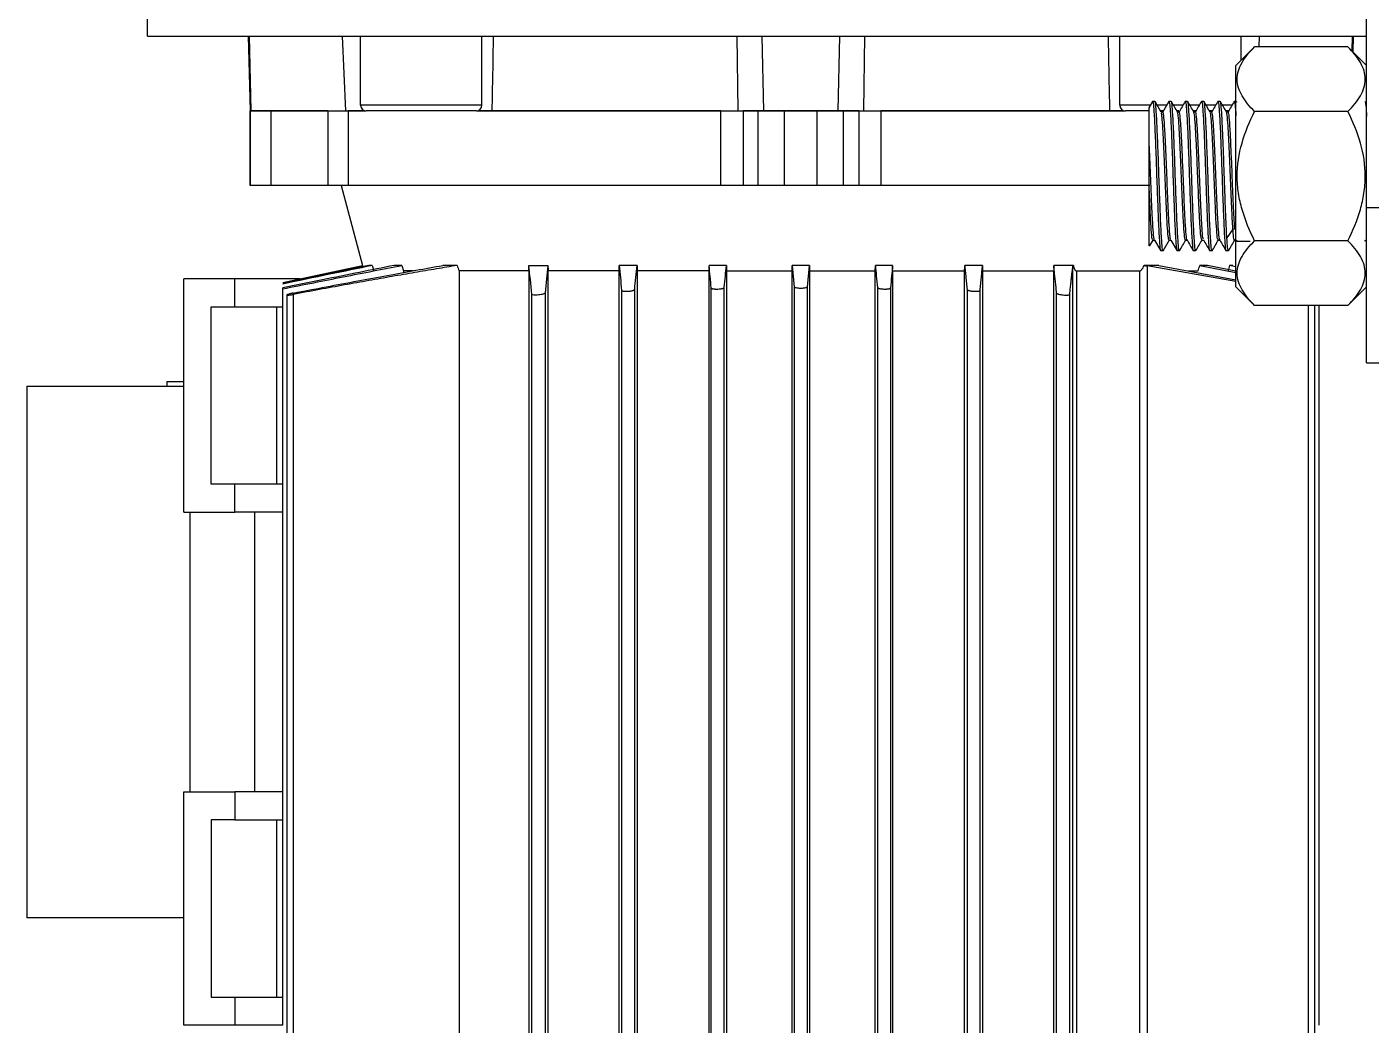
# Model space of a CAD drawing. Header units: millimetres. Extents: x 2 to 418, y 2 to 295.
# Drawn here: x 118.94 to 128.54, y 265.19 to 272.32 of the extents above; entities that cross this region are included whole.
import ezdxf

# ---------------------------------------------------------------- set-up
doc = ezdxf.new("R2010")
doc.units = ezdxf.units.MM

msp = doc.modelspace()

# ---------------------------------------------------------------- linework, layer by layer
at = {"color": 7, "linetype": 'Continuous', "lineweight": 25}
for p, q in [((128.50848, 271.03078), (128.50848, 276.63435)), ((119.80181, 272.25731), (119.80181, 272.92398)), ((119.80181, 272.25731), (128.50848, 272.25731)), ((120.52118, 272.25731), (120.53514, 271.72398)), ((120.54419, 271.72398), (120.53095, 272.25731)), ((121.19332, 272.25731), (121.21566, 271.72398)), ((121.32457, 271.76398), (121.32457, 272.25731)), ((122.19123, 271.76398), (122.19123, 272.25731)), ((124.02189, 271.72398), (124.01342, 272.25731)), ((124.1909, 272.25731), (124.20181, 271.72398)), ((124.73514, 271.72398), (124.74605, 272.25731)), ((124.92353, 272.25731), (124.91506, 271.72398)), ((126.74572, 271.76398), (126.74572, 272.25731)), ((127.61239, 272.08498), (127.61239, 272.25731)), ((127.74044, 272.18107), (127.74363, 272.25731)), ((128.406, 272.25731), (128.40341, 272.1528)), ((128.41279, 272.14342), (128.41578, 272.25731)), ((127.57514, 272.04774), (127.70848, 272.18107)), ((128.37514, 272.18107), (127.70848, 272.18107)), ((128.37514, 272.18107), (128.50848, 272.04774)), ((127.57514, 270.46688), (127.57514, 272.04774)), ((122.19123, 271.76398), (121.32457, 271.76398)), ((126.97944, 271.79037), (126.95312, 271.74487)), ((126.97892, 271.78442), (126.9802, 271.79064)), ((126.99681, 271.79064), (126.98014, 271.79064)), ((127.04185, 271.71376), (126.99759, 271.79023)), ((127.09617, 271.79004), (127.05167, 271.71318)), ((127.09556, 271.78369), (127.09681, 271.79064)), ((127.11348, 271.79064), (127.09681, 271.79064)), ((127.21255, 271.78644), (127.21348, 271.79064)), ((127.23014, 271.79064), (127.21348, 271.79064)), ((127.32881, 271.78325), (127.33014, 271.79064)), ((127.34681, 271.79064), (127.33014, 271.79064)), ((127.44567, 271.78432), (127.44681, 271.79064)), ((127.46348, 271.79064), (127.44681, 271.79064)), ((127.56252, 271.78531), (127.56348, 271.79064)), ((127.57514, 271.79064), (127.56348, 271.79064)), ((127.58149, 271.78315), (127.58014, 271.79064)), ((120.53514, 271.72398), (120.53514, 271.19031)), ((120.53514, 271.72398), (120.54419, 271.72398)), ((120.53689, 271.19064), (120.53689, 271.72398)), ((120.54419, 271.72398), (121.09005, 271.72398)), ((120.68504, 271.19064), (120.68504, 271.72398)), ((121.09005, 271.72398), (120.68504, 271.72398)), ((121.09005, 271.72398), (121.09005, 271.19064)), ((121.10171, 271.72398), (121.21566, 271.72398)), ((121.23523, 271.72398), (121.36457, 271.72398)), ((121.23523, 271.72398), (121.23523, 271.19064)), ((121.34503, 271.72398), (121.23523, 271.72398)), ((122.15123, 271.72398), (121.36457, 271.72398)), ((122.15123, 271.72398), (122.26139, 271.72398)), ((122.26139, 271.72398), (124.02189, 271.72398)), ((123.89716, 271.19064), (123.89716, 271.72398)), ((124.05555, 271.72398), (124.20181, 271.72398)), ((124.05555, 271.72398), (124.05555, 271.19064)), ((124.16407, 271.72398), (124.05555, 271.72398)), ((124.16407, 271.19064), (124.16407, 271.72398)), ((124.20181, 271.72398), (124.73514, 271.72398)), ((124.3513, 271.19064), (124.3513, 271.72398)), ((124.58566, 271.19064), (124.58566, 271.72398)), ((124.73514, 271.72398), (124.8814, 271.72398)), ((124.77288, 271.19064), (124.77288, 271.72398)), ((124.8814, 271.72398), (124.77288, 271.72398)), ((124.8814, 271.72398), (124.8814, 271.19064)), ((124.91506, 271.72398), (126.67556, 271.72398)), ((125.03979, 271.72398), (125.03979, 271.19064)), ((126.67556, 271.72398), (126.78572, 271.72398)), ((126.95054, 271.72398), (126.78572, 271.72398)), ((127.05879, 271.72398), (127.03487, 271.72398)), ((127.0539, 271.71547), (127.04085, 271.71547)), ((127.16805, 271.72398), (127.15213, 271.72398)), ((127.17026, 271.71551), (127.15749, 271.71551)), ((127.29206, 271.72398), (127.27055, 271.72398)), ((127.28695, 271.71557), (127.27413, 271.71557)), ((127.40717, 271.72398), (127.39015, 271.72398)), ((127.40371, 271.71557), (127.39078, 271.71557)), ((127.52847, 271.72398), (127.50591, 271.72398)), ((127.52025, 271.71551), (127.50748, 271.71551)), ((128.37514, 271.71919), (127.70848, 271.71919)), ((121.09005, 271.19064), (120.68504, 271.19064)), ((121.18514, 271.19064), (121.33832, 270.61898)), ((123.89716, 271.19064), (121.23523, 271.19064)), ((124.16407, 271.19064), (124.05555, 271.19064)), ((124.8814, 271.19064), (124.77288, 271.19064)), ((126.95995, 271.19064), (125.03979, 271.19064)), ((128.90848, 271.03078), (128.50848, 271.03078)), ((128.50848, 269.92398), (128.50848, 271.03078)), ((126.95838, 270.75742), (126.98347, 270.80079)), ((126.98157, 270.79903), (126.99467, 270.79903)), ((126.99358, 270.80091), (127.0381, 270.72403)), ((127.05602, 270.72463), (127.10021, 270.80099)), ((127.09828, 270.79916), (127.1112, 270.79916)), ((127.11024, 270.80081), (127.1547, 270.72397)), ((127.21499, 270.79907), (127.22782, 270.79907)), ((127.33163, 270.79903), (127.34451, 270.79903)), ((127.3333, 270.80313), (127.33255, 270.79941)), ((127.44826, 270.79907), (127.46115, 270.79907)), ((127.55403, 270.87867), (127.51069, 270.81665)), ((127.56737, 270.879), (127.55403, 270.879)), ((127.57811, 270.80016), (127.58362, 270.79064)), ((128.37514, 270.79543), (127.70848, 270.79543)), ((128.4949, 270.79173), (128.50039, 270.80122)), ((127.05514, 270.72398), (127.03848, 270.72398)), ((127.05637, 270.72922), (127.05514, 270.72398)), ((127.17181, 270.72398), (127.15514, 270.72398)), ((127.17277, 270.72933), (127.17181, 270.72398)), ((127.28848, 270.72398), (127.27181, 270.72398)), ((127.2898, 270.73135), (127.28848, 270.72398)), ((127.40514, 270.72398), (127.38848, 270.72398)), ((127.40623, 270.73003), (127.40514, 270.72398)), ((127.52181, 270.72398), (127.50514, 270.72398)), ((127.52273, 270.72911), (127.52181, 270.72398)), ((127.67697, 270.79064), (127.58333, 270.79064)), ((120.76838, 270.49784), (121.33832, 270.61898)), ((120.76872, 270.49784), (121.33891, 270.61898)), ((121.40764, 270.61898), (121.41808, 270.58108)), ((121.62004, 270.61898), (121.63131, 270.58108)), ((122.5255, 270.61898), (122.66277, 270.61898)), ((123.17045, 270.58108), (123.17067, 270.61898)), ((123.29854, 270.61898), (123.29875, 270.58108)), ((123.81315, 270.58108), (123.81335, 270.61898)), ((123.93647, 270.61898), (123.93667, 270.58108)), ((124.40739, 270.58108), (124.40759, 270.61898)), ((124.40759, 270.61898), (124.42182, 270.46501)), ((124.51513, 270.46501), (124.52937, 270.61898)), ((124.52937, 270.61898), (124.52957, 270.58108)), ((125.00028, 270.58108), (125.00048, 270.61898)), ((125.12381, 270.58108), (125.1236, 270.61898)), ((126.27418, 270.61898), (126.27394, 270.58108)), ((126.4111, 264.45067), (126.4111, 270.61603)), ((127.57514, 270.50395), (126.94056, 270.61603)), ((127.02529, 270.61898), (127.57514, 270.51733)), ((127.31691, 270.61898), (127.57514, 270.56836)), ((127.57514, 270.57801), (127.37177, 270.61898)), ((127.52931, 270.61898), (127.51888, 270.58108)), ((127.57514, 270.60945), (127.52931, 270.61898)), ((120.06166, 268.85731), (120.06166, 270.52398)), ((120.42683, 270.52398), (120.06166, 270.52398)), ((120.42683, 270.32398), (120.42683, 270.52398)), ((120.89135, 270.52398), (120.42683, 270.52398)), ((121.70002, 270.58108), (121.63131, 270.58108)), ((121.63131, 270.58108), (121.63131, 270.56715)), ((122.52524, 270.58108), (122.02753, 270.58108)), ((122.02753, 270.58108), (122.02753, 264.17622)), ((122.52524, 270.58108), (122.52524, 264.45067)), ((122.66301, 264.12398), (122.66301, 270.58108)), ((123.17045, 270.58108), (122.66301, 270.58108)), ((123.17045, 264.12398), (123.17045, 270.58108)), ((123.29875, 270.58108), (123.29875, 264.12398)), ((123.81315, 270.58108), (123.29875, 270.58108)), ((123.81315, 264.12398), (123.81315, 270.58108)), ((123.93667, 270.58108), (123.93667, 264.12398)), ((123.93667, 270.58108), (124.40739, 270.58108)), ((124.40739, 264.12398), (124.40739, 270.58108)), ((124.52957, 270.58108), (124.52956, 264.12398)), ((124.52957, 270.58108), (125.00028, 270.58108)), ((125.00028, 264.12398), (125.00028, 270.58108)), ((125.12381, 270.58108), (125.12381, 264.12398)), ((125.12381, 270.58108), (125.6382, 270.58108)), ((125.6382, 264.12398), (125.6382, 270.58108)), ((125.7665, 270.58108), (125.7665, 264.12398)), ((125.7665, 270.58108), (126.27394, 270.58108)), ((126.27394, 264.12398), (126.27394, 270.58108)), ((126.43572, 270.58108), (126.89012, 270.58108)), ((127.23693, 270.58108), (127.30565, 270.58108)), ((120.76872, 270.49784), (120.76838, 270.49784)), ((120.76848, 265.19064), (120.76848, 270.45205)), ((120.79819, 270.40845), (120.79819, 264.12398)), ((122.54849, 264.12398), (122.54849, 270.41248)), ((122.6418, 270.42159), (122.6418, 264.12398)), ((123.18849, 270.44097), (123.18849, 264.12398)), ((123.2818, 264.12398), (123.2818, 270.44715)), ((125.65515, 270.44715), (125.65515, 264.12398)), ((125.74847, 264.12398), (125.74847, 270.44097)), ((126.29515, 264.12398), (126.29515, 270.42159)), ((126.38847, 264.12398), (126.38847, 270.41248)), ((127.57514, 270.46688), (127.70848, 270.33355)), ((128.37514, 270.33355), (128.50848, 270.46688)), ((120.25736, 269.05731), (120.25736, 270.32398)), ((120.25736, 270.32398), (120.42683, 270.32398)), ((120.42683, 270.32398), (120.76848, 270.32398)), ((120.7272, 269.05731), (120.7272, 270.32398)), ((128.37514, 270.33355), (127.70848, 270.33355)), ((128.13876, 264.12398), (128.13876, 270.33355)), ((128.16848, 270.33355), (128.16848, 265.19064)), ((128.50848, 269.92398), (128.90848, 269.92398)), ((118.9416, 269.75731), (118.9416, 265.95731)), ((118.9416, 269.75731), (120.06166, 269.75731)), ((119.9416, 269.79064), (119.9416, 269.75731)), ((119.9416, 269.79064), (120.06166, 269.79064)), ((120.42683, 269.05731), (120.25736, 269.05731)), ((120.42683, 268.85731), (120.42683, 269.05731)), ((120.76848, 269.05731), (120.42683, 269.05731)), ((120.06166, 268.85731), (120.42683, 268.85731)), ((120.76848, 268.85731), (120.42683, 268.85731)), ((120.56882, 266.85731), (120.56882, 268.85731)), ((120.06166, 265.19064), (120.06166, 266.85731)), ((120.06166, 266.85731), (120.42683, 266.85731)), ((120.42683, 266.85731), (120.42683, 266.65731)), ((120.76848, 266.85731), (120.42683, 266.85731)), ((120.42683, 266.65731), (120.25736, 266.65731)), ((120.25736, 266.65731), (120.25736, 265.39064)), ((120.42683, 266.65731), (120.76848, 266.65731)), ((120.7272, 265.39064), (120.7272, 266.65731)), ((120.06166, 265.95731), (118.9416, 265.95731)), ((120.25736, 265.39064), (120.42683, 265.39064)), ((120.42683, 265.39064), (120.42683, 265.19064)), ((120.42683, 265.39064), (120.76848, 265.39064)), ((120.42683, 265.19064), (120.06166, 265.19064)), ((120.76848, 265.19064), (120.42683, 265.19064))]:
    msp.add_line(p, q, dxfattribs=at)
at = {"color": 8, "linetype": 'Continuous', "lineweight": 25}
for p, q in [((126.96062, 271.76398), (126.74572, 271.76398)), ((127.07909, 271.76398), (127.01197, 271.76398)), ((127.1982, 271.76398), (127.12833, 271.76398)), ((127.315, 271.76398), (127.24755, 271.76398)), ((127.43517, 271.76398), (127.36545, 271.76398)), ((127.55376, 271.76398), (127.47959, 271.76398)), ((126.94056, 270.61603), (126.94056, 264.16488)), ((126.43572, 270.58108), (126.43572, 264.37737)), ((126.89012, 264.18324), (126.89012, 270.58108)), ((120.84394, 270.41248), (120.84394, 264.12398)), ((123.82849, 264.12398), (123.82849, 270.45862)), ((123.9218, 264.12398), (123.9218, 270.46166)), ((124.42182, 270.46501), (124.42182, 264.12398)), ((124.51513, 264.12398), (124.51513, 270.46501)), ((125.01515, 270.46166), (125.01515, 264.12398)), ((125.10847, 270.45862), (125.10847, 264.12398)), ((128.09301, 264.12398), (128.09301, 270.33355)), ((120.10823, 266.85731), (120.10826, 268.85731))]:
    msp.add_line(p, q, dxfattribs=at)
at = {"color": 7, "linetype": 'Continuous', "lineweight": 25}
for centre, start, end in [((121.36457, 271.76398), 180, 270), ((122.15123, 271.76398), 270, 0), ((126.78572, 271.76398), 180, 270)]:
    msp.add_arc(centre, 0.04, start, end, dxfattribs=at)
for points in [[(122.27157, 272.25731), (122.26916, 272.07944), (122.26598, 271.90164), (122.26139, 271.72398)], [(126.67556, 271.72398), (126.67097, 271.90164), (126.66779, 272.07944), (126.66538, 272.25731)], [(128.49681, 271.79064), (128.49774, 271.79064), (128.49866, 271.78865), (128.49959, 271.78469)], [(124.58566, 271.72398), (124.50756, 271.72398), (124.42939, 271.72398), (124.3513, 271.72398)], [(121.33891, 270.61898), (121.33852, 270.61898), (121.33832, 270.61898), (121.33832, 270.61898)], [(121.40764, 270.61898), (121.3989, 270.61898), (121.39097, 270.61898), (121.38386, 270.61898)], [(121.62004, 270.61898), (121.60081, 270.61898), (121.58252, 270.61898), (121.56518, 270.61898)], [(122.01435, 270.61898), (121.97888, 270.61898), (121.94463, 270.61898), (121.91166, 270.61898)], [(122.01435, 270.61898), (122.01874, 270.60635), (122.02313, 270.59371), (122.02753, 270.58108)], [(122.52524, 270.58108), (122.52533, 270.59371), (122.52541, 270.60635), (122.5255, 270.61898)], [(122.54849, 270.41248), (122.54084, 270.48489), (122.53318, 270.55484), (122.5255, 270.61898)], [(122.66277, 270.61898), (122.65577, 270.55623), (122.64878, 270.48973), (122.6418, 270.42159)], [(122.66277, 270.61898), (122.66285, 270.60635), (122.66293, 270.59371), (122.66301, 270.58108)], [(123.17067, 270.61898), (123.17662, 270.56097), (123.18255, 270.50135), (123.18849, 270.44097)], [(123.29854, 270.61898), (123.25552, 270.61898), (123.21288, 270.61898), (123.17067, 270.61898)], [(123.2818, 270.44715), (123.28738, 270.50506), (123.29296, 270.5625), (123.29854, 270.61898)], [(123.82849, 270.45862), (123.82344, 270.51229), (123.8184, 270.5658), (123.81335, 270.61898)], [(123.93647, 270.61898), (123.89528, 270.61898), (123.85423, 270.61898), (123.81335, 270.61898)], [(124.52937, 270.61898), (124.48878, 270.61898), (124.44818, 270.61898), (124.40759, 270.61898)], [(125.1236, 270.61898), (125.08273, 270.61898), (125.04168, 270.61898), (125.00048, 270.61898)], [(125.6382, 270.58108), (125.63828, 270.59371), (125.63835, 270.60635), (125.63842, 270.61898)], [(125.76628, 270.61898), (125.72407, 270.61898), (125.68144, 270.61898), (125.63842, 270.61898)], [(125.76628, 270.61898), (125.76636, 270.60635), (125.76643, 270.59371), (125.7665, 270.58108)], [(126.41479, 270.61898), (126.36892, 270.61898), (126.32203, 270.61898), (126.27418, 270.61898)], [(127.02529, 270.61898), (126.9915, 270.61898), (126.95637, 270.61898), (126.91996, 270.61898)], [(127.30565, 270.58108), (127.3094, 270.59371), (127.31316, 270.60635), (127.31691, 270.61898)], [(127.37177, 270.61898), (127.35444, 270.61898), (127.33614, 270.61898), (127.31691, 270.61898)], [(127.55309, 270.61898), (127.54599, 270.61898), (127.53806, 270.61898), (127.52931, 270.61898)]]:
    msp.add_open_spline(points, degree=3, dxfattribs=at)
for points, knots in [([(127.70848, 271.71919), (127.67239, 271.75528), (127.64171, 271.79218), (127.60882, 271.84951), (127.60008, 271.86896), (127.58804, 271.90867), (127.5848, 271.92912), (127.58455, 271.9896), (127.59676, 272.02923), (127.64105, 272.10739), (127.67218, 272.14477), (127.70848, 272.18107)], [0, 0, 0, 0, 0.25, 0.25, 0.375, 0.375, 0.5, 0.5, 0.75, 0.75, 1, 1, 1, 1]), ([(128.37514, 271.71919), (128.41123, 271.75528), (128.44191, 271.79218), (128.4748, 271.84951), (128.48354, 271.86896), (128.49558, 271.90867), (128.49882, 271.92912), (128.49907, 271.9896), (128.48686, 272.02923), (128.44257, 272.10739), (128.41144, 272.14477), (128.37514, 272.18107)], [0, 0, 0, 0, 0.25, 0.25, 0.375, 0.375, 0.5, 0.5, 0.75, 0.75, 1, 1, 1, 1]), ([(126.98014, 271.79064), (126.98257, 271.79064), (126.985, 271.77676), (126.98987, 271.72333), (126.9923, 271.6838), (126.99716, 271.58507), (126.99959, 271.52591), (127.00445, 271.39691), (127.00688, 271.32712), (127.01174, 271.1875), (127.01417, 271.11771), (127.01903, 270.98871), (127.02146, 270.92955), (127.02632, 270.83082), (127.02875, 270.79129), (127.03362, 270.73786), (127.03605, 270.72398), (127.03848, 270.72398)], [0, 0, 0, 0, 0.125, 0.125, 0.25, 0.25, 0.375, 0.375, 0.5, 0.5, 0.625, 0.625, 0.75, 0.75, 0.875, 0.875, 1, 1, 1, 1]), ([(127.05514, 270.72398), (127.05271, 270.72398), (127.05028, 270.73786), (127.04542, 270.79129), (127.04299, 270.83082), (127.03813, 270.92955), (127.0357, 270.98871), (127.03084, 271.11771), (127.02841, 271.1875), (127.02355, 271.32712), (127.02112, 271.39691), (127.01625, 271.52591), (127.01382, 271.58507), (127.00896, 271.6838), (127.00653, 271.72333), (127.00167, 271.77676), (126.99924, 271.79064), (126.99681, 271.79064)], [0, 0, 0, 0, 0.125, 0.125, 0.25, 0.25, 0.375, 0.375, 0.5, 0.5, 0.625, 0.625, 0.75, 0.75, 0.875, 0.875, 1, 1, 1, 1]), ([(127.09681, 271.79064), (127.09924, 271.78263), (127.1041, 271.76659), (127.11139, 271.64326), (127.11868, 271.46696), (127.12598, 271.25734), (127.13327, 271.04755), (127.14056, 270.87173), (127.1475, 270.75263), (127.15202, 270.73701), (127.1541, 270.7298)], [0, 0, 0, 0, 0.1272812, 0.2545623, 0.3818435, 0.5091246, 0.6364058, 0.7636869, 0.8909681, 1, 1, 1, 1]), ([(127.17181, 270.72398), (127.16938, 270.72398), (127.16695, 270.73786), (127.16209, 270.79129), (127.15966, 270.83082), (127.1548, 270.92955), (127.15237, 270.98871), (127.1475, 271.11771), (127.14507, 271.1875), (127.14021, 271.32712), (127.13778, 271.39691), (127.13292, 271.52591), (127.13049, 271.58507), (127.12563, 271.6838), (127.1232, 271.72333), (127.11834, 271.77676), (127.11591, 271.79064), (127.11348, 271.79064)], [0, 0, 0, 0, 0.125, 0.125, 0.25, 0.25, 0.375, 0.375, 0.5, 0.5, 0.625, 0.625, 0.75, 0.75, 0.875, 0.875, 1, 1, 1, 1]), ([(127.15855, 271.71368), (127.15115, 271.72647), (127.13634, 271.75205), (127.12154, 271.77763), (127.11414, 271.79043)], [0, 0, 0, 0, 0.4999445, 1, 1, 1, 1]), ([(127.21283, 271.79044), (127.20543, 271.77764), (127.19098, 271.75267), (127.17653, 271.72769), (127.16948, 271.71551)], [0, 0, 0, 0, 0.5122379, 1, 1, 1, 1]), ([(127.21348, 271.79064), (127.21591, 271.79064), (127.21834, 271.77676), (127.2232, 271.72333), (127.22563, 271.6838), (127.23049, 271.58507), (127.23292, 271.52591), (127.23778, 271.39691), (127.24021, 271.32712), (127.24507, 271.1875), (127.2475, 271.11771), (127.25237, 270.98871), (127.2548, 270.92955), (127.25966, 270.83082), (127.26209, 270.79129), (127.26695, 270.73786), (127.26938, 270.72398), (127.27181, 270.72398)], [0, 0, 0, 0, 0.125, 0.125, 0.25, 0.25, 0.375, 0.375, 0.5, 0.5, 0.625, 0.625, 0.75, 0.75, 0.875, 0.875, 1, 1, 1, 1]), ([(127.28848, 270.72398), (127.28605, 270.72398), (127.28362, 270.73786), (127.27875, 270.79129), (127.27632, 270.83082), (127.27146, 270.92955), (127.26903, 270.98871), (127.26417, 271.11771), (127.26174, 271.1875), (127.25688, 271.32712), (127.25445, 271.39691), (127.24959, 271.52591), (127.24716, 271.58507), (127.2423, 271.6838), (127.23987, 271.72333), (127.235, 271.77676), (127.23257, 271.79064), (127.23014, 271.79064)], [0, 0, 0, 0, 0.125, 0.125, 0.25, 0.25, 0.375, 0.375, 0.5, 0.5, 0.625, 0.625, 0.75, 0.75, 0.875, 0.875, 1, 1, 1, 1]), ([(127.27541, 271.71336), (127.26801, 271.72616), (127.2532, 271.75175), (127.23839, 271.77735), (127.23099, 271.79015)], [0, 0, 0, 0, 0.4999284, 1, 1, 1, 1]), ([(127.32911, 271.78978), (127.32171, 271.77698), (127.3074, 271.75225), (127.29309, 271.72752), (127.28617, 271.71557)], [0, 0, 0, 0, 0.5171464, 1, 1, 1, 1]), ([(127.33014, 271.79064), (127.33257, 271.79064), (127.335, 271.77676), (127.33987, 271.72333), (127.3423, 271.6838), (127.34716, 271.58507), (127.34959, 271.52591), (127.35445, 271.39691), (127.35688, 271.32712), (127.36174, 271.1875), (127.36417, 271.11771), (127.36903, 270.98871), (127.37146, 270.92955), (127.37632, 270.83082), (127.37875, 270.79129), (127.38362, 270.73786), (127.38605, 270.72398), (127.38848, 270.72398)], [0, 0, 0, 0, 0.125, 0.125, 0.25, 0.25, 0.375, 0.375, 0.5, 0.5, 0.625, 0.625, 0.75, 0.75, 0.875, 0.875, 1, 1, 1, 1]), ([(127.40514, 270.72398), (127.40271, 270.72398), (127.40028, 270.73786), (127.39542, 270.79129), (127.39299, 270.83082), (127.38813, 270.92955), (127.3857, 270.98871), (127.38084, 271.11771), (127.37841, 271.1875), (127.37355, 271.32712), (127.37112, 271.39691), (127.36625, 271.52591), (127.36382, 271.58507), (127.35896, 271.6838), (127.35653, 271.72333), (127.35167, 271.77676), (127.34924, 271.79064), (127.34681, 271.79064)], [0, 0, 0, 0, 0.125, 0.125, 0.25, 0.25, 0.375, 0.375, 0.5, 0.5, 0.625, 0.625, 0.75, 0.75, 0.875, 0.875, 1, 1, 1, 1]), ([(127.39225, 271.71304), (127.38485, 271.72582), (127.37004, 271.7514), (127.35524, 271.77698), (127.34784, 271.78978)], [0, 0, 0, 0, 0.4999437, 1, 1, 1, 1]), ([(127.44597, 271.79015), (127.43856, 271.77735), (127.42418, 271.75249), (127.4098, 271.72763), (127.40282, 271.71557)], [0, 0, 0, 0, 0.51490344, 1, 1, 1, 1]), ([(127.44681, 271.79064), (127.44924, 271.79064), (127.45167, 271.77676), (127.45653, 271.72333), (127.45896, 271.6838), (127.46382, 271.58507), (127.46625, 271.52591), (127.47112, 271.39691), (127.47355, 271.32712), (127.47841, 271.1875), (127.48084, 271.11771), (127.4857, 270.98871), (127.48813, 270.92955), (127.49299, 270.83082), (127.49542, 270.79129), (127.50028, 270.73786), (127.50271, 270.72398), (127.50514, 270.72398)], [0, 0, 0, 0, 0.125, 0.125, 0.25, 0.25, 0.375, 0.375, 0.5, 0.5, 0.625, 0.625, 0.75, 0.75, 0.875, 0.875, 1, 1, 1, 1]), ([(127.5107, 270.81665), (127.50873, 270.84849), (127.50676, 270.8878), (127.50283, 270.97747), (127.50086, 271.02782), (127.49693, 271.13451), (127.49496, 271.19083), (127.49102, 271.30384), (127.48906, 271.36051), (127.48512, 271.46852), (127.48315, 271.51984), (127.47922, 271.61203), (127.47725, 271.65287), (127.47331, 271.71999), (127.47135, 271.74626), (127.46741, 271.78159), (127.46544, 271.79064), (127.46348, 271.79064)], [0, 0, 0, 0, 0.125, 0.125, 0.25, 0.25, 0.375, 0.375, 0.5, 0.5, 0.625, 0.625, 0.75, 0.75, 0.875, 0.875, 1, 1, 1, 1]), ([(127.50853, 271.71368), (127.50113, 271.72647), (127.48632, 271.75206), (127.47152, 271.77764), (127.46412, 271.79044)], [0, 0, 0, 0, 0.4999392, 1, 1, 1, 1]), ([(127.56281, 271.79043), (127.55541, 271.77763), (127.54061, 271.75205), (127.52581, 271.72647), (127.5184, 271.71368)], [0, 0, 0, 0, 0.5000555, 1, 1, 1, 1]), ([(127.56348, 271.79064), (127.56544, 271.78602), (127.56933, 271.77687), (127.57322, 271.71756), (127.57514, 271.68825)], [0, 0, 0, 0, 0.5059524, 1, 1, 1, 1]), ([(128.49959, 271.78469), (128.5019, 271.77117), (128.50487, 271.75387), (128.50783, 271.6957), (128.50848, 271.68297)], [0, 0, 0, 0, 0.78125, 1, 1, 1, 1]), ([(120.68504, 271.72398), (120.66444, 271.72398), (120.64474, 271.72398), (120.60911, 271.72398), (120.59319, 271.72398), (120.56673, 271.72398), (120.5562, 271.72398), (120.5416, 271.72398), (120.53752, 271.72398), (120.53689, 271.72398)], [0, 0, 0, 0, 0.25, 0.25, 0.5, 0.5, 0.75, 0.75, 1, 1, 1, 1]), ([(121.09005, 271.72398), (121.12656, 271.72398), (121.16017, 271.72398), (121.21126, 271.72398), (121.22865, 271.72398), (121.23523, 271.72398)], [0, 0, 0, 0, 0.5, 0.5, 1, 1, 1, 1]), ([(123.89716, 271.72398), (123.73389, 271.72398), (123.40735, 271.72398), (122.94687, 271.72398), (122.52546, 271.72398), (122.2864, 271.72398), (122.17077, 271.72398)], [0, 0, 0, 0, 0.2540041, 0.5080082, 0.7620122, 1, 1, 1, 1]), ([(123.89716, 271.72398), (123.93439, 271.72398), (123.96964, 271.72398), (124.02538, 271.72398), (124.04577, 271.72398), (124.05555, 271.72398)], [0, 0, 0, 0, 0.5, 0.5, 1, 1, 1, 1]), ([(124.3513, 271.72398), (124.32999, 271.72398), (124.30878, 271.72398), (124.26872, 271.72398), (124.24987, 271.72398), (124.21643, 271.72398), (124.20185, 271.72398), (124.17843, 271.72398), (124.16959, 271.72398), (124.16407, 271.72398)], [0, 0, 0, 0, 0.25, 0.25, 0.5, 0.5, 0.75, 0.75, 1, 1, 1, 1]), ([(124.77288, 271.72398), (124.76736, 271.72398), (124.75853, 271.72398), (124.7351, 271.72398), (124.72052, 271.72398), (124.68708, 271.72398), (124.66823, 271.72398), (124.62817, 271.72398), (124.60697, 271.72398), (124.58566, 271.72398)], [0, 0, 0, 0, 0.25, 0.25, 0.5, 0.5, 0.75, 0.75, 1, 1, 1, 1]), ([(124.8814, 271.72398), (124.89119, 271.72398), (124.91158, 271.72398), (124.96731, 271.72398), (125.00256, 271.72398), (125.03979, 271.72398)], [0, 0, 0, 0, 0.5, 0.5, 1, 1, 1, 1]), ([(126.76619, 271.72398), (126.65055, 271.72398), (126.4115, 271.72398), (125.99008, 271.72398), (125.5296, 271.72398), (125.20306, 271.72398), (125.03979, 271.72398)], [0, 0, 0, 0, 0.23798777, 0.49199185, 0.74599592, 1, 1, 1, 1]), ([(126.95514, 271.50958), (126.95514, 271.55307), (126.95514, 271.63969), (126.95514, 271.7172), (126.95514, 271.75399), (126.95514, 271.74526), (126.95514, 271.7437)], [0, 0, 0, 0, 0.31094358, 0.61913936, 0.93234606, 1, 1, 1, 1]), ([(127.09852, 270.80538), (127.09732, 270.80461), (127.09405, 270.8025), (127.08853, 270.85651), (127.08234, 270.95628), (127.0761, 271.09188), (127.07074, 271.22024), (127.06564, 271.34844), (127.06032, 271.47378), (127.05424, 271.59918), (127.04869, 271.66957), (127.04473, 271.70632), (127.04255, 271.70734), (127.04144, 271.70786)], [0, 0, 0, 0, 0.0637609, 0.1744721, 0.2832611, 0.3943135, 0.5031958, 0.5578067, 0.6681782, 0.7792138, 0.888129, 0.9426889, 1, 1, 1, 1]), ([(127.11074, 270.80617), (127.10995, 270.80589), (127.10711, 270.80489), (127.10184, 270.85707), (127.09582, 270.95611), (127.08939, 271.09187), (127.08418, 271.22017), (127.07922, 271.34837), (127.07358, 271.47374), (127.06756, 271.59897), (127.06238, 271.66997), (127.05742, 271.70928), (127.05502, 271.70996), (127.05359, 271.71037)], [0, 0, 0, 0, 0.0428031, 0.1532448, 0.2617738, 0.3725492, 0.481167, 0.5356446, 0.6457458, 0.7565363, 0.8651976, 0.9196308, 1, 1, 1, 1]), ([(127.21529, 270.80495), (127.21465, 270.80327), (127.21195, 270.79617), (127.20749, 270.83694), (127.20061, 270.9214), (127.19508, 271.0503), (127.18803, 271.1999), (127.18241, 271.35665), (127.1757, 271.50316), (127.1696, 271.61906), (127.16377, 271.69573), (127.15981, 271.70608), (127.15796, 271.71092)], [0, 0, 0, 0, 0.0331411, 0.1398206, 0.2517338, 0.3595574, 0.4697893, 0.5801365, 0.6878656, 0.7998491, 0.9065096, 1, 1, 1, 1]), ([(127.22839, 270.80495), (127.22776, 270.80327), (127.22512, 270.79617), (127.21997, 270.83692), (127.21438, 270.92141), (127.20732, 271.05027), (127.20182, 271.19988), (127.1949, 271.35674), (127.18901, 271.5027), (127.18267, 271.62078), (127.17614, 271.69404), (127.17199, 271.72435), (127.16937, 271.71276), (127.16899, 271.71109)], [0, 0, 0, 0, 0.0319311, 0.1347484, 0.242627, 0.3465316, 0.4528017, 0.5591326, 0.6629835, 0.7709037, 0.873708, 0.9818168, 1, 1, 1, 1]), ([(127.33185, 270.80179), (127.3301, 270.80488), (127.32641, 270.81138), (127.31998, 270.8826), (127.3139, 270.99444), (127.30774, 271.13825), (127.30106, 271.29358), (127.29542, 271.44595), (127.28838, 271.57794), (127.28287, 271.66912), (127.27729, 271.71604), (127.27441, 271.71046), (127.27355, 271.70878)], [0, 0, 0, 0, 0.0955435, 0.2013963, 0.3111807, 0.4158424, 0.5259164, 0.6310696, 0.7400018, 0.847276, 0.9538548, 1, 1, 1, 1]), ([(127.34357, 270.8066), (127.34213, 270.8092), (127.33852, 270.8157), (127.33332, 270.88307), (127.32693, 270.9943), (127.32046, 271.13825), (127.31468, 271.29357), (127.30771, 271.44591), (127.30224, 271.57795), (127.29519, 271.6691), (127.29066, 271.71604), (127.28758, 271.71046), (127.28665, 271.70878)], [0, 0, 0, 0, 0.0720146, 0.180639, 0.293262, 0.4006474, 0.5135884, 0.6214606, 0.7332474, 0.843284, 0.9526572, 1, 1, 1, 1]), ([(127.44857, 270.80609), (127.44751, 270.80463), (127.44433, 270.80021), (127.43971, 270.85011), (127.43267, 270.94367), (127.42716, 271.07792), (127.42024, 271.23069), (127.41439, 271.38612), (127.40799, 271.52862), (127.40155, 271.63713), (127.39652, 271.70095), (127.39304, 271.70564), (127.39172, 271.70742)], [0, 0, 0, 0, 0.05361469, 0.16152715, 0.27357239, 0.38353124, 0.49324175, 0.60549874, 0.71327152, 0.82640696, 0.93402925, 1, 1, 1, 1]), ([(127.46058, 270.80585), (127.45995, 270.80513), (127.45735, 270.80212), (127.45199, 270.85073), (127.44653, 270.9435), (127.43947, 271.07793), (127.43382, 271.23066), (127.42717, 271.38613), (127.42096, 271.52847), (127.41494, 271.63763), (127.40863, 271.70487), (127.40508, 271.70929), (127.40346, 271.71132)], [0, 0, 0, 0, 0.0339947, 0.1412829, 0.2527151, 0.3620255, 0.4711389, 0.5827387, 0.6899108, 0.8024024, 0.9094072, 1, 1, 1, 1]), ([(127.55426, 270.87901), (127.55349, 270.88957), (127.55058, 270.92956), (127.5458, 271.02316), (127.54001, 271.1678), (127.53308, 271.32413), (127.52756, 271.47325), (127.52054, 271.59987), (127.51489, 271.68164), (127.50991, 271.7198), (127.50737, 271.71196), (127.50686, 271.7104)], [0, 0, 0, 0, 0.04624538, 0.17509269, 0.30414158, 0.43960986, 0.57052022, 0.70351866, 0.83750734, 0.96764397, 1, 1, 1, 1]), ([(127.56714, 270.87899), (127.56646, 270.88956), (127.56387, 270.92955), (127.55905, 271.02315), (127.55244, 271.16775), (127.54689, 271.32412), (127.53982, 271.47325), (127.53429, 271.5997), (127.52742, 271.68229), (127.52271, 271.72079), (127.51978, 271.71092), (127.51892, 271.70802)], [0, 0, 0, 0, 0.0452584, 0.1713414, 0.2976345, 0.4302312, 0.5583206, 0.6885112, 0.8196115, 0.9469906, 1, 1, 1, 1]), ([(127.70848, 270.79543), (127.67239, 270.86761), (127.64171, 270.94141), (127.60882, 271.05608), (127.60008, 271.09496), (127.58804, 271.17439), (127.5848, 271.21529), (127.58455, 271.33625), (127.59676, 271.41552), (127.64105, 271.57184), (127.67218, 271.64659), (127.70848, 271.71919)], [0, 0, 0, 0, 0.25, 0.25, 0.375, 0.375, 0.5, 0.5, 0.75, 0.75, 1, 1, 1, 1]), ([(128.37514, 270.79543), (128.41123, 270.86761), (128.44191, 270.94141), (128.4748, 271.05608), (128.48354, 271.09496), (128.49558, 271.17439), (128.49882, 271.21529), (128.49907, 271.33625), (128.48686, 271.41552), (128.44257, 271.57184), (128.41144, 271.64659), (128.37514, 271.71919)], [0, 0, 0, 0, 0.25, 0.25, 0.375, 0.375, 0.5, 0.5, 0.75, 0.75, 1, 1, 1, 1]), ([(126.95514, 271.19582), (126.95514, 271.22317), (126.95514, 271.25089), (126.95514, 271.30557), (126.95514, 271.33254), (126.95514, 271.38575), (126.95514, 271.41216), (126.95514, 271.46252), (126.95514, 271.48666), (126.95514, 271.50972)], [0, 0, 0, 0, 0.25, 0.25, 0.5, 0.5, 0.75, 0.75, 1, 1, 1, 1]), ([(126.99404, 270.80514), (126.99345, 270.80452), (126.99074, 270.80168), (126.98621, 270.84796), (126.98093, 270.92547), (126.97546, 271.02726), (126.97077, 271.14599), (126.96414, 271.30154), (126.95916, 271.42599), (126.95621, 271.49016), (126.95532, 271.50972)], [0, 0, 0, 0, 0.0442001, 0.2038742, 0.3668565, 0.446118, 0.6058024, 0.7654514, 0.9285306, 1, 1, 1, 1]), ([(120.68504, 271.19064), (120.6816, 271.19064), (120.67476, 271.19064), (120.66472, 271.19064), (120.6549, 271.19064), (120.64532, 271.19064), (120.63597, 271.19064), (120.62087, 271.19064), (120.60112, 271.19064), (120.57931, 271.19064), (120.56143, 271.19064), (120.54958, 271.19064), (120.54232, 271.19064), (120.53817, 271.19064), (120.53732, 271.19064), (120.53689, 271.19064)], [0, 0, 0, 0, 0.0418687, 0.083507, 0.1250338, 0.1665686, 0.2082311, 0.2501398, 0.3750192, 0.5000433, 0.6249227, 0.7499468, 0.8334255, 0.9164572, 1, 1, 1, 1]), ([(121.23523, 271.19064), (121.23451, 271.19064), (121.23307, 271.19064), (121.23013, 271.19064), (121.22661, 271.19064), (121.22247, 271.19064), (121.21537, 271.19064), (121.2039, 271.19064), (121.18621, 271.19064), (121.16558, 271.19064), (121.14494, 271.19064), (121.12556, 271.19064), (121.10818, 271.19064), (121.0961, 271.19064), (121.09005, 271.19064)], [0, 0, 0, 0, 0.0501561, 0.1000827, 0.1499412, 0.199894, 0.250102, 0.3749839, 0.5000288, 0.6249107, 0.7499556, 0.8333929, 0.9164905, 1, 1, 1, 1]), ([(124.05555, 271.19064), (124.05451, 271.19064), (124.05243, 271.19064), (124.04855, 271.19064), (124.04411, 271.19064), (124.03907, 271.19064), (124.03066, 271.19064), (124.01752, 271.19064), (123.99796, 271.19064), (123.97572, 271.19064), (123.95388, 271.19064), (123.93366, 271.19064), (123.9157, 271.19064), (123.90335, 271.19064), (123.89716, 271.19064)], [0, 0, 0, 0, 0.0501561, 0.1000827, 0.1499412, 0.199894, 0.250102, 0.3749839, 0.5000288, 0.6249107, 0.7499556, 0.8333929, 0.9164905, 1, 1, 1, 1]), ([(124.3513, 271.19064), (124.34773, 271.19064), (124.34062, 271.19064), (124.33002, 271.19064), (124.31953, 271.19064), (124.30915, 271.19064), (124.29887, 271.19064), (124.28201, 271.19064), (124.25928, 271.19064), (124.23264, 271.19064), (124.20912, 271.19064), (124.19161, 271.19064), (124.17907, 271.19064), (124.17021, 271.19064), (124.16612, 271.19064), (124.16407, 271.19064)], [0, 0, 0, 0, 0.0418687, 0.083507, 0.1250338, 0.1665686, 0.2082311, 0.2501398, 0.3750192, 0.5000433, 0.6249227, 0.7499468, 0.8334255, 0.9164572, 1, 1, 1, 1]), ([(124.58566, 271.19064), (124.57003, 271.19064), (124.53879, 271.19064), (124.49191, 271.19064), (124.44504, 271.19064), (124.39816, 271.19064), (124.36692, 271.19064), (124.3513, 271.19064)], [0, 0, 0, 0, 0.2000284, 0.4000142, 0.5999858, 0.7999716, 1, 1, 1, 1]), ([(124.77288, 271.19064), (124.77191, 271.19064), (124.76996, 271.19064), (124.76636, 271.19064), (124.76228, 271.19064), (124.75767, 271.19064), (124.75253, 271.19064), (124.74317, 271.19064), (124.72784, 271.19064), (124.70433, 271.19064), (124.67768, 271.19064), (124.65172, 271.19064), (124.62792, 271.19064), (124.60695, 271.19064), (124.59277, 271.19064), (124.58566, 271.19064)], [0, 0, 0, 0, 0.0418687, 0.083507, 0.1250338, 0.1665686, 0.2082311, 0.2501398, 0.3750192, 0.5000433, 0.6249227, 0.7499468, 0.8334255, 0.9164572, 1, 1, 1, 1]), ([(125.03979, 271.19064), (125.03607, 271.19064), (125.02864, 271.19064), (125.01769, 271.19064), (125.00693, 271.19064), (124.99637, 271.19064), (124.98091, 271.19064), (124.96124, 271.19064), (124.93901, 271.19064), (124.91944, 271.19064), (124.90484, 271.19064), (124.89431, 271.19064), (124.88679, 271.19064), (124.8832, 271.19064), (124.8814, 271.19064)], [0, 0, 0, 0, 0.0501561, 0.1000827, 0.1499412, 0.199894, 0.250102, 0.3749839, 0.5000288, 0.6249107, 0.7499556, 0.8333929, 0.9164905, 1, 1, 1, 1]), ([(126.95514, 270.75929), (126.95514, 270.75839), (126.95514, 270.75599), (126.95514, 270.81627), (126.95514, 270.92547), (126.95514, 271.0602), (126.95514, 271.15484), (126.95514, 271.1958)], [0, 0, 0, 0, 0.1386439, 0.3723189, 0.6038934, 0.8285897, 1, 1, 1, 1]), ([(126.9818, 270.80548), (126.98085, 270.80414), (126.97782, 270.79987), (126.97271, 270.84736), (126.96746, 270.92569), (126.96236, 271.02743), (126.95846, 271.11381), (126.95583, 271.17988), (126.95519, 271.19582)], [0, 0, 0, 0, 0.1074408, 0.340158, 0.5777231, 0.6932503, 0.9260025, 1, 1, 1, 1]), ([(127.17248, 270.72419), (127.17988, 270.73699), (127.19469, 270.76258), (127.2095, 270.78817), (127.2169, 270.80096)], [0, 0, 0, 0, 0.5000662, 1, 1, 1, 1]), ([(127.22662, 270.80113), (127.23402, 270.78835), (127.24882, 270.76278), (127.26362, 270.7372), (127.27101, 270.72441)], [0, 0, 0, 0, 0.4999514, 1, 1, 1, 1]), ([(127.28951, 270.72483), (127.29691, 270.73762), (127.31171, 270.76322), (127.32652, 270.78881), (127.33393, 270.8016)], [0, 0, 0, 0, 0.50006721, 1, 1, 1, 1]), ([(127.34303, 270.8016), (127.35043, 270.78881), (127.36524, 270.76322), (127.38004, 270.73762), (127.38745, 270.72483)], [0, 0, 0, 0, 0.4999328, 1, 1, 1, 1]), ([(127.40594, 270.72441), (127.41334, 270.7372), (127.42813, 270.76278), (127.44293, 270.78835), (127.45033, 270.80113)], [0, 0, 0, 0, 0.5000486, 1, 1, 1, 1]), ([(127.46005, 270.80096), (127.46746, 270.78817), (127.48227, 270.76258), (127.49707, 270.73699), (127.50447, 270.72419)], [0, 0, 0, 0, 0.4999338, 1, 1, 1, 1]), ([(127.52181, 270.72398), (127.51996, 270.72398), (127.51811, 270.73199), (127.5144, 270.76335), (127.51255, 270.78669), (127.5107, 270.81665)], [0, 0, 0, 0, 0.5, 0.5, 1, 1, 1, 1]), ([(127.52244, 270.72414), (127.52984, 270.73693), (127.54463, 270.76249), (127.55942, 270.78806), (127.56682, 270.80084)], [0, 0, 0, 0, 0.500038, 1, 1, 1, 1]), ([(127.56529, 270.80358), (127.56486, 270.80233), (127.56229, 270.79499), (127.5583, 270.82417), (127.55528, 270.86508), (127.55426, 270.879)], [0, 0, 0, 0, 0.1188661, 0.7000287, 1, 1, 1, 1]), ([(127.70848, 270.33355), (127.67239, 270.36964), (127.64171, 270.40654), (127.60882, 270.46387), (127.60008, 270.48332), (127.58804, 270.52303), (127.5848, 270.54348), (127.58455, 270.60396), (127.59676, 270.64359), (127.64105, 270.72175), (127.67218, 270.75913), (127.70848, 270.79543)], [0, 0, 0, 0, 0.25, 0.25, 0.375, 0.375, 0.5, 0.5, 0.75, 0.75, 1, 1, 1, 1]), ([(128.37514, 270.33355), (128.41123, 270.36964), (128.44191, 270.40654), (128.4748, 270.46387), (128.48354, 270.48332), (128.49558, 270.52303), (128.49882, 270.54348), (128.49907, 270.60396), (128.48686, 270.64359), (128.44257, 270.72175), (128.41144, 270.75913), (128.37514, 270.79543)], [0, 0, 0, 0, 0.25, 0.25, 0.375, 0.375, 0.5, 0.5, 0.75, 0.75, 1, 1, 1, 1]), ([(120.76848, 270.45205), (120.84221, 270.46673), (120.98597, 270.49535), (121.20169, 270.53785), (121.41179, 270.57891), (121.5519, 270.60587), (121.62004, 270.61898)], [0, 0, 0, 0, 0.259924, 0.5067257, 0.7601046, 1, 1, 1, 1]), ([(121.56518, 270.61898), (121.48278, 270.60256), (121.31182, 270.56848), (121.04626, 270.51494), (120.86312, 270.47771), (120.76848, 270.45847)], [0, 0, 0, 0, 0.3101596, 0.6434863, 1, 1, 1, 1]), ([(121.40764, 270.61898), (121.30595, 270.59791), (121.09286, 270.55374), (120.87984, 270.50931), (120.76848, 270.48609)], [0, 0, 0, 0, 0.4772566, 1, 1, 1, 1]), ([(121.38386, 270.61898), (121.28582, 270.59837), (121.08068, 270.55523), (120.87556, 270.51198), (120.76848, 270.4894)], [0, 0, 0, 0, 0.4779379, 1, 1, 1, 1]), ([(122.01435, 270.61898), (121.96503, 270.61083), (121.86421, 270.59417), (121.70985, 270.56791), (121.54907, 270.54006), (121.38187, 270.51054), (121.20825, 270.47939), (121.02821, 270.44661), (120.90609, 270.42399), (120.84394, 270.41248)], [0, 0, 0, 0, 0.1261875, 0.2579292, 0.3952266, 0.5380812, 0.6864942, 0.8404668, 1, 1, 1, 1]), ([(120.84394, 270.42159), (120.92247, 270.43659), (121.07582, 270.46588), (121.3004, 270.50805), (121.51394, 270.54754), (121.71644, 270.58438), (121.84783, 270.60767), (121.91166, 270.61898)], [0, 0, 0, 0, 0.2208899, 0.4313331, 0.6313314, 0.8208863, 1, 1, 1, 1]), ([(123.9218, 270.46166), (123.92437, 270.4893), (123.92924, 270.54181), (123.93415, 270.59418), (123.93647, 270.61898)], [0, 0, 0, 0, 0.5262917, 1, 1, 1, 1]), ([(125.00048, 270.61898), (125.00281, 270.59418), (125.00771, 270.54181), (125.01259, 270.4893), (125.01515, 270.46166)], [0, 0, 0, 0, 0.4737083, 1, 1, 1, 1]), ([(125.1236, 270.61898), (125.12122, 270.59378), (125.11617, 270.54052), (125.11113, 270.48688), (125.10847, 270.45862)], [0, 0, 0, 0, 0.47306346, 1, 1, 1, 1]), ([(125.63842, 270.61898), (125.63974, 270.60553), (125.64248, 270.57782), (125.64659, 270.53565), (125.65085, 270.49185), (125.65369, 270.46232), (125.65515, 270.44715)], [0, 0, 0, 0, 0.2376955, 0.4893479, 0.7377594, 1, 1, 1, 1]), ([(125.74847, 270.44097), (125.75003, 270.45682), (125.75308, 270.48767), (125.75759, 270.53318), (125.76198, 270.57676), (125.76488, 270.60518), (125.76628, 270.61898)], [0, 0, 0, 0, 0.26308357, 0.5120015, 0.76301449, 1, 1, 1, 1]), ([(126.29515, 270.42159), (126.29361, 270.43659), (126.2906, 270.46588), (126.28619, 270.50805), (126.28199, 270.54754), (126.27802, 270.58438), (126.27544, 270.60767), (126.27418, 270.61898)], [0, 0, 0, 0, 0.2208899, 0.4313331, 0.6313314, 0.8208863, 1, 1, 1, 1]), ([(126.38847, 270.41248), (126.38987, 270.42566), (126.39262, 270.45149), (126.39665, 270.48873), (126.40106, 270.52902), (126.40589, 270.57169), (126.4094, 270.60153), (126.4111, 270.61603)], [0, 0, 0, 0, 0.1855518, 0.3636991, 0.534485, 0.7737745, 1, 1, 1, 1]), ([(126.4111, 270.61603), (126.41117, 270.61632), (126.41132, 270.61688), (126.41207, 270.61765), (126.41317, 270.61836), (126.41425, 270.61878), (126.41479, 270.61898)], [0, 0, 0, 0, 0.2516544, 0.5011304, 0.750038, 1, 1, 1, 1]), ([(126.41479, 270.61898), (126.41529, 270.61617), (126.41624, 270.61081), (126.4181, 270.60342), (126.4202, 270.59702), (126.42262, 270.59153), (126.42536, 270.58701), (126.42849, 270.58365), (126.43192, 270.58148), (126.43448, 270.58121), (126.43572, 270.58108)], [0, 0, 0, 0, 0.1718388, 0.3273997, 0.4674408, 0.5930016, 0.7133201, 0.8183173, 0.9120152, 1, 1, 1, 1]), ([(126.89012, 270.58108), (126.89081, 270.58113), (126.89221, 270.58125), (126.89444, 270.58218), (126.89676, 270.58366), (126.89918, 270.58574), (126.90169, 270.58838), (126.90615, 270.5939), (126.91258, 270.60399), (126.91733, 270.61365), (126.91996, 270.61898)], [0, 0, 0, 0, 0.0584321, 0.1184606, 0.181951, 0.2504864, 0.3253305, 0.4074561, 0.6726948, 1, 1, 1, 1]), ([(126.91996, 270.61898), (126.92163, 270.61878), (126.92496, 270.61836), (126.9301, 270.61765), (126.9353, 270.61688), (126.9388, 270.61632), (126.94056, 270.61603)], [0, 0, 0, 0, 0.249962, 0.4988696, 0.7483456, 1, 1, 1, 1]), ([(120.76848, 270.45205), (120.76848, 270.45315), (120.76848, 270.45535), (120.76848, 270.45743), (120.76848, 270.45847)], [0, 0, 0, 0, 0.5010069, 1, 1, 1, 1]), ([(120.84394, 270.42159), (120.84242, 270.4213), (120.83939, 270.42071), (120.83491, 270.41978), (120.83052, 270.41884), (120.82484, 270.41755), (120.81812, 270.41592), (120.80884, 270.4134), (120.80039, 270.41056), (120.79704, 270.40818), (120.8007, 270.40712), (120.80925, 270.40749), (120.81844, 270.40846), (120.82638, 270.40953), (120.83497, 270.41087), (120.84095, 270.41194), (120.84394, 270.41248)], [0, 0, 0, 0, 0.0318686, 0.0635205, 0.0952506, 0.1273531, 0.1911295, 0.2555727, 0.3820505, 0.5065582, 0.629291, 0.7514087, 0.8133199, 0.8751137, 0.9374672, 1, 1, 1, 1]), ([(122.6418, 270.42159), (122.64168, 270.42043), (122.64041, 270.4192), (122.6357, 270.41666), (122.6323, 270.41538), (122.61961, 270.41177), (122.60767, 270.40967), (122.58352, 270.40729), (122.57128, 270.40702), (122.55383, 270.40851), (122.54872, 270.41024), (122.54849, 270.41248)], [0, 0, 0, 0, 0.125, 0.125, 0.25, 0.25, 0.5, 0.5, 0.75, 0.75, 1, 1, 1, 1]), ([(123.18849, 270.44097), (123.18857, 270.44063), (123.18874, 270.43995), (123.18971, 270.439), (123.1912, 270.43811), (123.19391, 270.43703), (123.19852, 270.43588), (123.20591, 270.43491), (123.21471, 270.43437), (123.22783, 270.43433), (123.24174, 270.43523), (123.2542, 270.43686), (123.26198, 270.43827), (123.26853, 270.43981), (123.27395, 270.44149), (123.27825, 270.44332), (123.28115, 270.44527), (123.28158, 270.44652), (123.2818, 270.44715)], [0, 0, 0, 0, 0.0359842, 0.0715256, 0.1070528, 0.1429965, 0.2135307, 0.2839068, 0.3553183, 0.4260249, 0.567095, 0.6309173, 0.6958045, 0.7524758, 0.8091932, 0.873342, 0.9361449, 1, 1, 1, 1]), ([(123.82849, 270.45862), (123.82864, 270.45819), (123.82895, 270.45733), (123.8303, 270.45611), (123.83231, 270.455), (123.83505, 270.45398), (123.83849, 270.45307), (123.84322, 270.45213), (123.84952, 270.45128), (123.86017, 270.45047), (123.87518, 270.45035), (123.89016, 270.45144), (123.90081, 270.45293), (123.90792, 270.45437), (123.91398, 270.45602), (123.91671, 270.45727), (123.91805, 270.45788)], [0, 0, 0, 0, 0.05078757, 0.09955713, 0.14702318, 0.19396246, 0.24117972, 0.28946706, 0.36050625, 0.43119348, 0.57051616, 0.71017048, 0.78127001, 0.85287276, 0.9273233, 1, 1, 1, 1]), ([(123.91805, 270.45788), (123.91858, 270.45818), (123.91964, 270.45879), (123.92073, 270.45972), (123.92151, 270.46068), (123.9217, 270.46133), (123.9218, 270.46166)], [0, 0, 0, 0, 0.242242, 0.4883511, 0.7403214, 1, 1, 1, 1]), ([(124.51513, 270.46501), (124.51503, 270.46461), (124.51483, 270.46384), (124.51373, 270.46274), (124.5122, 270.46173), (124.51031, 270.46082), (124.50816, 270.46001), (124.50586, 270.45929), (124.5035, 270.45867), (124.49768, 270.45737), (124.48647, 270.45586), (124.46864, 270.45511), (124.45075, 270.45584), (124.43838, 270.45748), (124.43086, 270.4593), (124.42637, 270.46085), (124.42276, 270.46277), (124.42214, 270.46424), (124.42182, 270.46501)], [0, 0, 0, 0, 0.0398119, 0.0773025, 0.1124726, 0.1453228, 0.1758544, 0.2040687, 0.2299679, 0.2535546, 0.3795379, 0.4989244, 0.6187963, 0.7452685, 0.7949807, 0.8540038, 0.9223442, 1, 1, 1, 1]), ([(125.01515, 270.46166), (125.0153, 270.46122), (125.0156, 270.46037), (125.01684, 270.4591), (125.01822, 270.45829), (125.0189, 270.45788)], [0, 0, 0, 0, 0.3445836, 0.6764087, 1, 1, 1, 1]), ([(125.0189, 270.45788), (125.01953, 270.45757), (125.0208, 270.45695), (125.02326, 270.45605), (125.02612, 270.45518), (125.03034, 270.4541), (125.03633, 270.4529), (125.04705, 270.45141), (125.0621, 270.45034), (125.0771, 270.45048), (125.08769, 270.4513), (125.09546, 270.45238), (125.1023, 270.45395), (125.10723, 270.45612), (125.10805, 270.45778), (125.10847, 270.45862)], [0, 0, 0, 0, 0.0367079, 0.0734852, 0.110706, 0.1487332, 0.2206784, 0.2922755, 0.4325744, 0.5718727, 0.6422115, 0.7129947, 0.8077627, 0.9013738, 1, 1, 1, 1]), ([(125.65515, 270.44715), (125.65524, 270.44678), (125.65543, 270.44604), (125.65647, 270.4449), (125.65809, 270.44376), (125.66033, 270.44262), (125.66359, 270.44132), (125.66813, 270.43989), (125.67455, 270.43836), (125.68218, 270.43695), (125.69438, 270.43531), (125.70804, 270.43437), (125.72108, 270.43434), (125.73003, 270.43482), (125.73772, 270.43575), (125.74359, 270.43714), (125.74758, 270.43888), (125.74817, 270.44027), (125.74847, 270.44097)], [0, 0, 0, 0, 0.03814258, 0.07559937, 0.11286136, 0.15043122, 0.18880347, 0.24484823, 0.30086157, 0.36491872, 0.42799073, 0.56632041, 0.63627909, 0.70667196, 0.77899451, 0.85130268, 0.92543377, 1, 1, 1, 1]), ([(126.29515, 270.42159), (126.29523, 270.42129), (126.29538, 270.42068), (126.29621, 270.41973), (126.29748, 270.41874), (126.2997, 270.41745), (126.30332, 270.41586), (126.31092, 270.41345), (126.3235, 270.41069), (126.34126, 270.40826), (126.35928, 270.40715), (126.37224, 270.40744), (126.3802, 270.40838), (126.38473, 270.40945), (126.38776, 270.41081), (126.38823, 270.41193), (126.38847, 270.41248)], [0, 0, 0, 0, 0.03257628, 0.06522004, 0.0982554, 0.1319969, 0.19354224, 0.25405912, 0.37670456, 0.50002595, 0.62193291, 0.74474858, 0.80787764, 0.87091456, 0.93538838, 1, 1, 1, 1])]:
    msp.add_open_spline(points, degree=3, knots=knots, dxfattribs=at)

doc.saveas('drawing.dxf')
